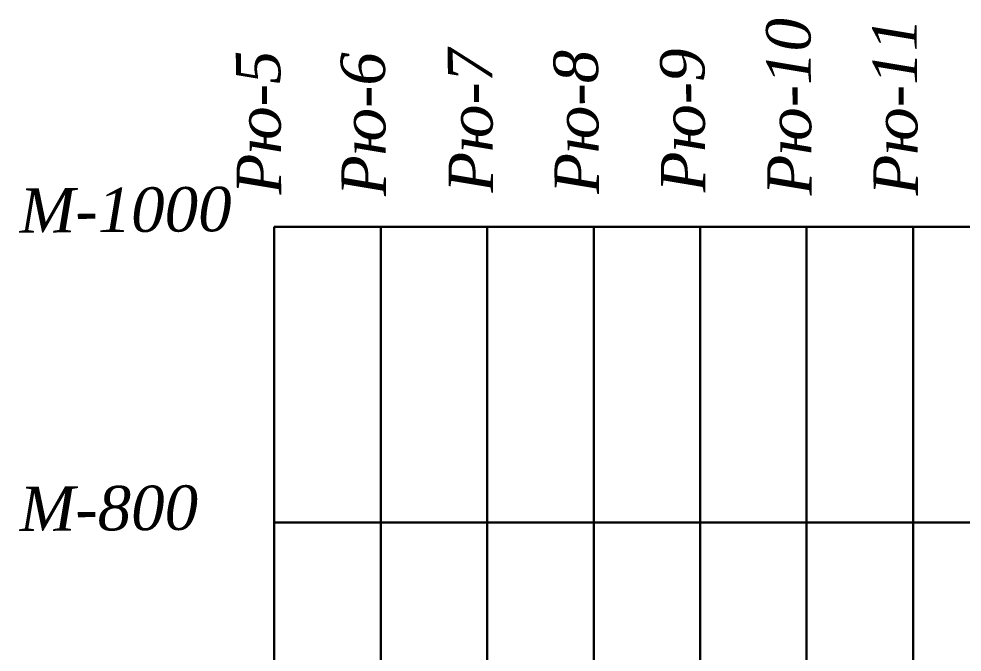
# Model space of a CAD drawing. Header units: millimetres. Extents: x -277 to 3473, y -747 to 1141.
# Drawn here: x 187 to 825, y 712 to 1141 of the extents above; entities that cross this region are included whole.
import ezdxf

# ---------------------------------------------------------------- set-up
doc = ezdxf.new("R2010")
doc.units = ezdxf.units.MM
doc.layers.add('СЕТКА', color=1, linetype='Continuous')
doc.styles.add('горный', font='timesi.ttf')

msp = doc.modelspace()

# ---------------------------------------------------------------- linework, layer by layer
at = {"layer": 'СЕТКА', "linetype": 'Continuous', "lineweight": 30}
msp.add_line((3312, 1000.01), (360, 1000), dxfattribs=at)
at = {"layer": 'СЕТКА', "color": 1, "linetype": 'Continuous', "lineweight": 30}
for p, q in [((360, 200), (360, 1000)), ((360, 200, 320), (360, 800, 320))]:
    msp.add_line(p, q, dxfattribs=at)
at = {"layer": 'СЕТКА', "color": 10, "linetype": 'Continuous', "lineweight": 30}
for p, q in [((432, 200), (432, 1000)), ((504, 200), (504, 1000)), ((576, 200), (576, 1000)), ((648, 200), (648, 1000)), ((720, 200), (720, 1000)), ((792, 200), (792, 1000)), ((1440, 800, 320), (360, 800, 320)), ((432, 200, 320), (432, 800, 320)), ((504, 200, 320), (504, 800, 320)), ((576, 200, 320), (576, 800, 320)), ((648, 200, 320), (648, 800, 320)), ((720, 200, 320), (720, 800, 320)), ((792, 200, 320), (792, 800, 320))]:
    msp.add_line(p, q, dxfattribs=at)

# ---------------------------------------------------------------- texts
at = {"layer": 'СЕТКА', "style": 'горный'}
for s, rotation, p in [('Рю-10', 90.44449, (723.47, 1021.29, 320)), ('Рю-11', 90.44449, (795.29, 1021.28, 320)), ('Рю-5', 90.44449, (364.69, 1021.93, 320)), ('Рю-6', 90.44449, (435.51, 1020.86, 320)), ('Рю-7', 90.44449, (508, 1023.16, 320)), ('Рю-8', 90.44449, (579.57, 1022.39, 320)), ('Рю-9', 90.44449, (651.55, 1023.4, 320)), ('М-1000', 0.44449, (187.78, 995.98, 320)), ('М-800', 0.44449, (187.78, 794.28, 320))]:
    msp.add_text(s, height=30, rotation=rotation, dxfattribs=at).set_placement(p)

doc.saveas('drawing.dxf')
